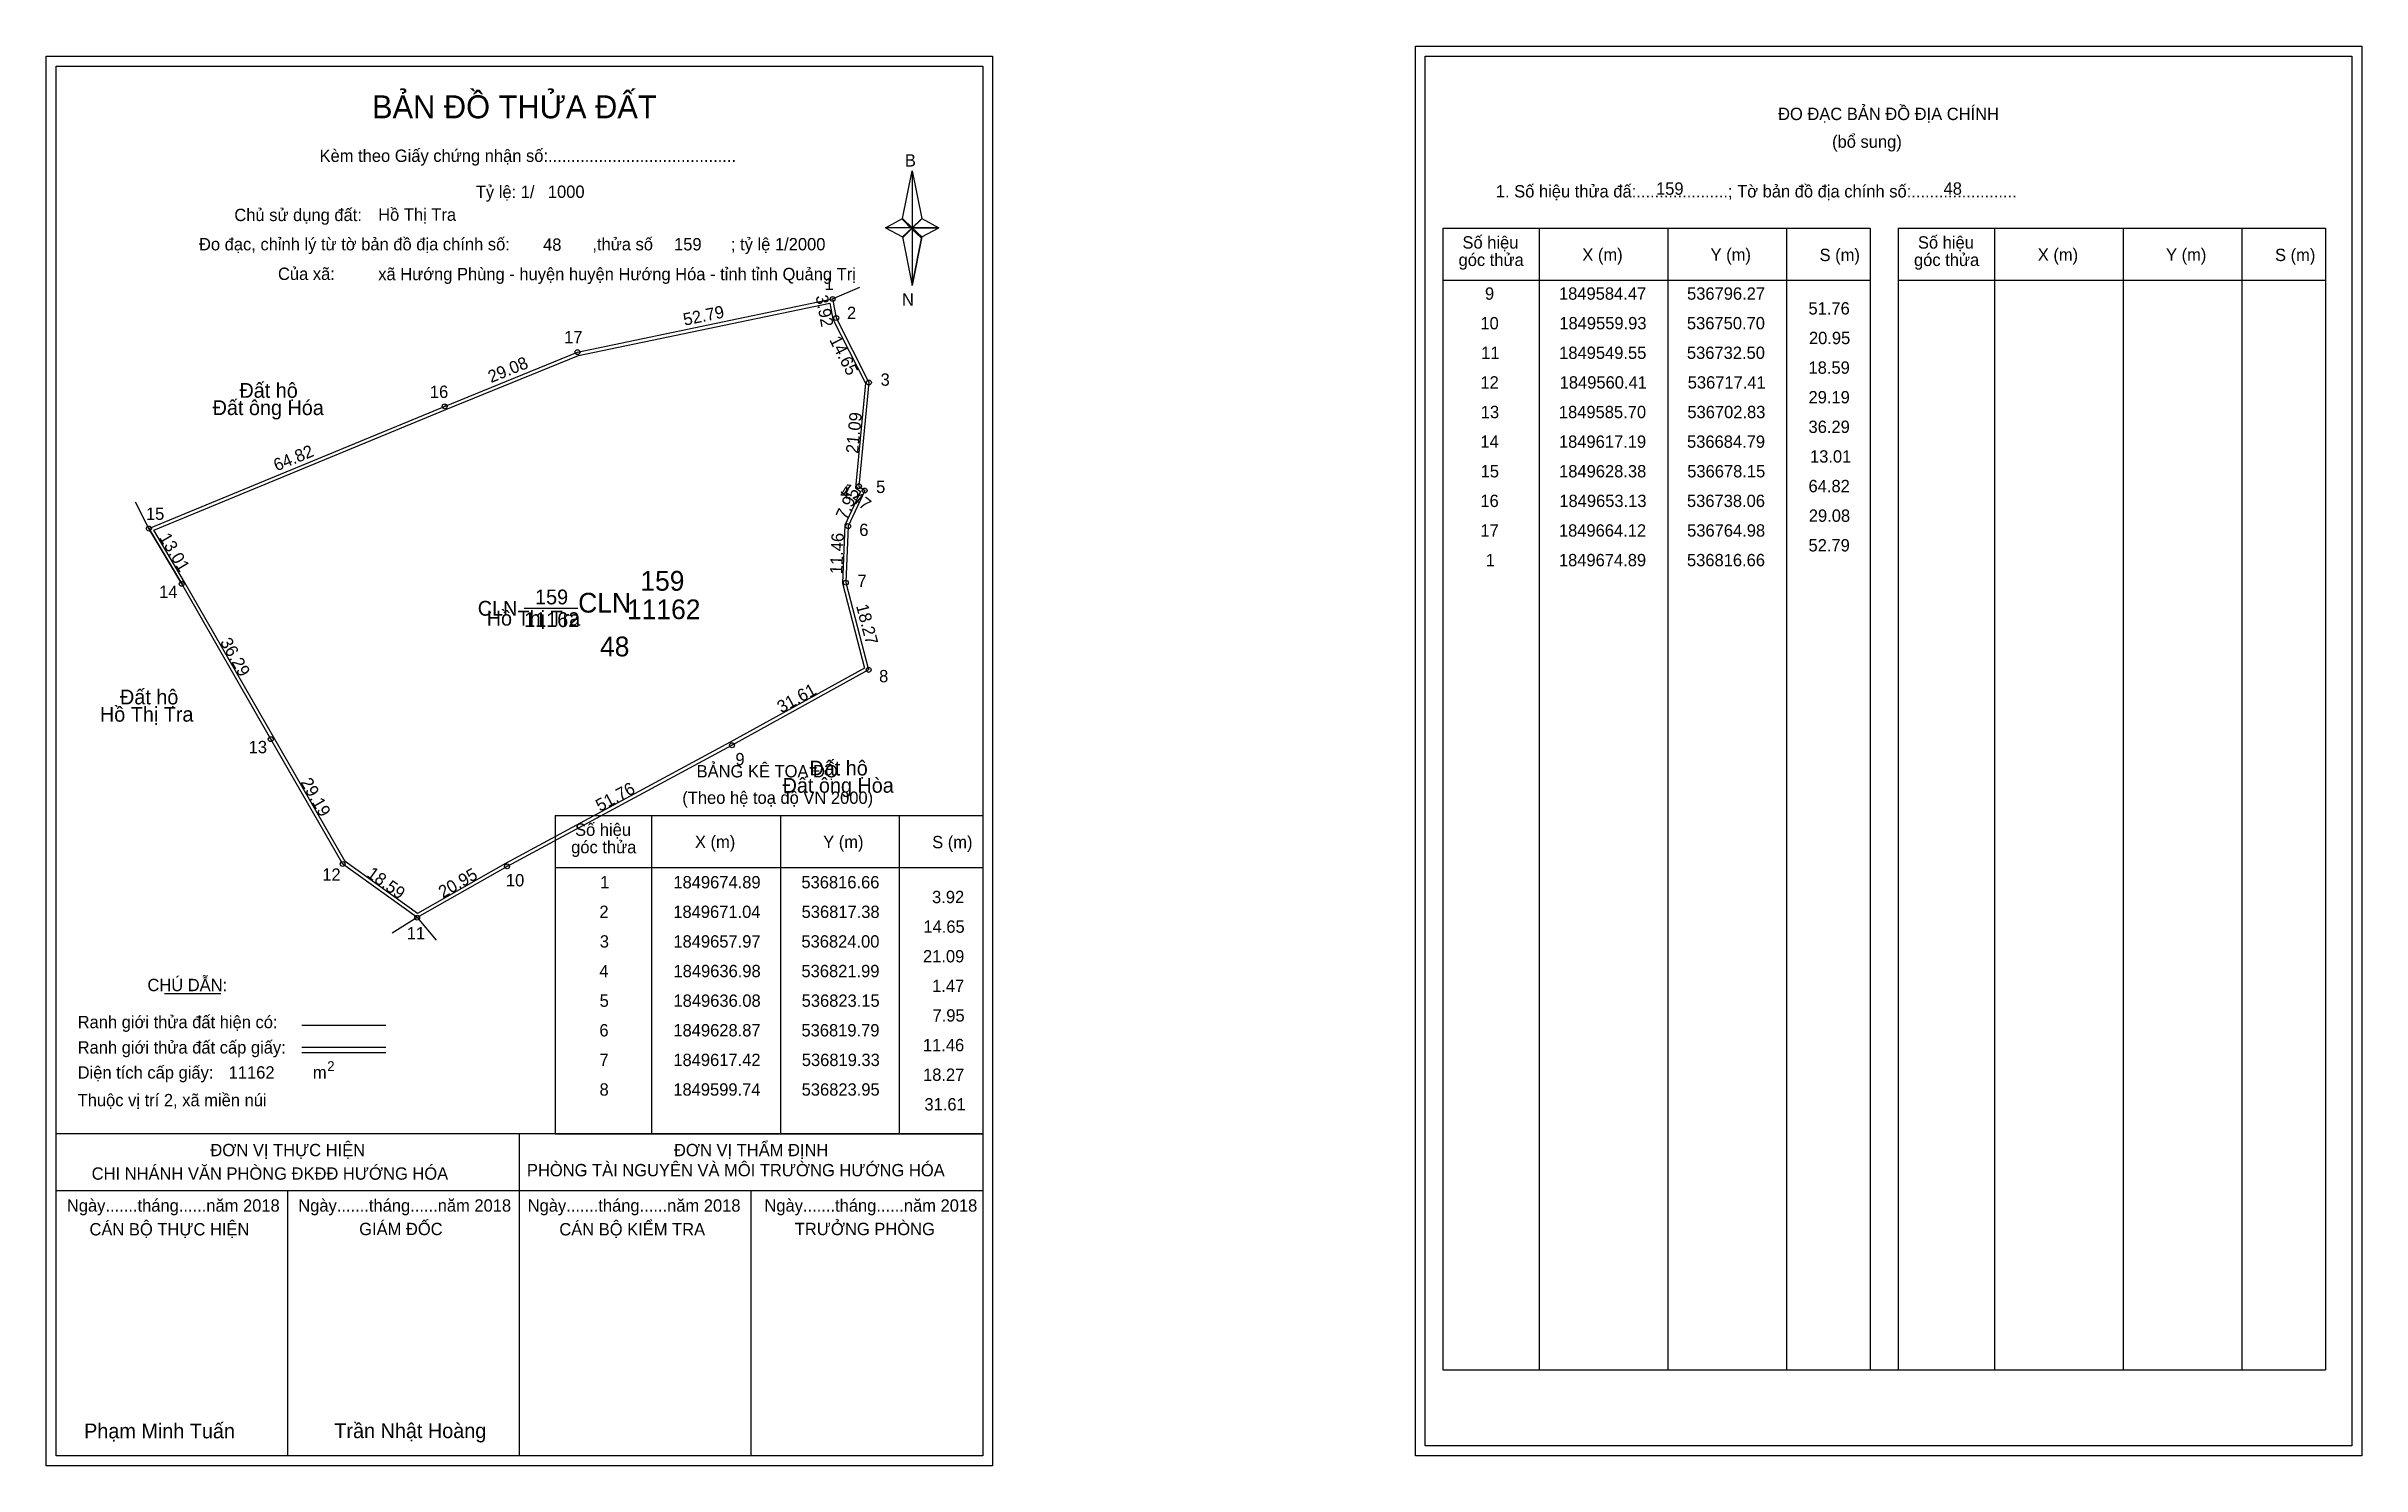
# Model space of a CAD drawing. Extents: x 536657 to 537126, y 1849439 to 1849726.
import ezdxf

# ---------------------------------------------------------------- set-up
doc = ezdxf.new("R2010")
doc.units = 0
for name, color, linetype in [('Level 1', 7, 'Continuous'), ('Level 10', 7, 'Continuous'), ('Level 11', 7, 'Continuous'), ('Level 13', 7, 'Continuous'), ('Level 2', 7, 'Continuous'), ('Level 27', 7, 'Continuous'), ('Level 3', 7, 'Continuous'), ('Level 36', 7, 'Continuous'), ('Level 4', 7, 'Continuous'), ('Level 49', 7, 'Continuous'), ('Level 5', 7, 'Continuous'), ('Level 53', 7, 'Continuous'), ('Level 55', 7, 'Continuous'), ('Level 6', 7, 'Continuous'), ('Level 63', 7, 'Continuous'), ('Level 7', 7, 'Continuous'), ('Level 9', 7, 'Continuous')]:
    doc.layers.add(name, color=color, linetype=linetype)

msp = doc.modelspace()

# ---------------------------------------------------------------- linework, layer by layer
at = {"layer": 'Level 1'}
for p, q in [((536936.69, 1849724.08), (536936.69, 1849724.08)), ((536659.37, 1849722.08), (536659.37, 1849722.08)), ((536830.79, 1849691.2), (536832.76, 1849700.84)), ((536832.76, 1849700.84), (536832.76, 1849689.32)), ((536832.76, 1849700.84), (536834.73, 1849691.2)), ((536827.35, 1849689.32), (536830.79, 1849691.2)), ((536830.79, 1849691.2), (536832.76, 1849689.32)), ((536832.61, 1849689.1), (536830.79, 1849690.98)), ((536834.58, 1849690.98), (536832.61, 1849689.1)), ((536832.61, 1849689.1), (536834.58, 1849690.98)), ((536834.73, 1849691.2), (536832.76, 1849689.32)), ((536832.76, 1849689.32), (536830.79, 1849687.48)), ((536832.61, 1849689.1), (536830.79, 1849687.26)), ((536830.79, 1849687.26), (536832.61, 1849689.1)), ((536830.79, 1849687.48), (536832.76, 1849677.62)), ((536834.58, 1849687.26), (536832.61, 1849689.1)), ((536832.76, 1849689.32), (536832.76, 1849677.62)), ((536832.76, 1849689.32), (536838.17, 1849689.32)), ((536832.76, 1849689.32), (536834.73, 1849687.48)), ((536834.73, 1849687.48), (536832.76, 1849677.62)), ((536834.73, 1849687.48), (536838.17, 1849689.32)), ((536940.23, 1849689.23), (537026.83, 1849689.23)), ((536959.82, 1849457.96), (536959.82, 1849689.23)), ((536985.89, 1849457.96), (536985.89, 1849689.23)), ((537009.86, 1849689.23), (537009.86, 1849457.96)), ((537026.83, 1849689.23), (537026.83, 1849457.96)), ((537032.48, 1849689.23), (537119.09, 1849689.23)), ((537052.07, 1849457.96), (537052.07, 1849689.23)), ((537078.15, 1849457.96), (537078.15, 1849689.23)), ((537102.12, 1849689.23), (537102.12, 1849457.96)), ((537119.09, 1849689.23), (537119.09, 1849457.96)), ((536940.23, 1849678.7), (537026.83, 1849678.7)), ((537032.48, 1849678.7), (537119.09, 1849678.7)), ((536760.47, 1849570.26), (536847.07, 1849570.26)), ((536780.06, 1849505.73), (536780.06, 1849570.26)), ((536806.13, 1849505.73), (536806.13, 1849570.26)), ((536830.1, 1849570.26), (536830.1, 1849505.73)), ((536760.47, 1849559.73), (536847.07, 1849559.73)), ((536681.29, 1849534.15), (536692.69, 1849534.15)), ((536709.15, 1849527.74), (536726.17, 1849527.74)), ((536709.15, 1849523.3), (536726.17, 1849523.3)), ((536709.15, 1849522.2), (536726.17, 1849522.2)), ((536766.2, 1849505.73), (536659.37, 1849505.73)), ((536847.07, 1849505.73), (536742.23, 1849505.73)), ((536753.22, 1849440.51), (536753.22, 1849505.73)), ((536760.47, 1849505.73), (536847.07, 1849505.73)), ((536847.07, 1849494.18), (536659.37, 1849494.18)), ((536706.29, 1849440.51), (536706.29, 1849494.18)), ((536800.14, 1849440.51), (536800.14, 1849494.18)), ((536940.23, 1849457.96), (537119.09, 1849457.96)), ((537124.39, 1849442.51), (537124.39, 1849442.51)), ((536847.07, 1849440.51), (536847.07, 1849440.51))]:
    msp.add_line(p, q, dxfattribs=at)
for points in [[(536830.79, 1849691.2), (536832.76, 1849700.84), (536832.76, 1849689.32)], [(536832.76, 1849689.32), (536834.73, 1849691.2), (536838.17, 1849689.32)], [(536827.35, 1849689.32), (536830.79, 1849687.48), (536832.76, 1849689.32)], [(536832.76, 1849689.32), (536832.76, 1849677.62), (536834.73, 1849687.48)]]:
    msp.add_lwpolyline(points, close=True, dxfattribs=at)
at = {"layer": 'Level 10'}
for p, q in [((536817.38, 1849671.04), (536824, 1849657.97)), ((536678.15, 1849628.38), (536684.79, 1849617.19)), ((536717.41, 1849560.41), (536702.83, 1849585.7))]:
    msp.add_line(p, q, dxfattribs=at)
for points in [[(536738.06, 1849653.13), (536764.98, 1849664.12), (536816.66, 1849674.89), (536817.38, 1849671.04), (536824, 1849657.97), (536821.99, 1849636.98), (536823.15, 1849636.08), (536819.79, 1849628.87), (536819.33, 1849617.42), (536823.95, 1849599.74), (536796.27, 1849584.47), (536750.7, 1849559.93), (536732.5, 1849549.55), (536717.41, 1849560.41), (536702.83, 1849585.7), (536684.79, 1849617.19), (536678.15, 1849628.38)], [(536738.33, 1849652.48), (536765.19, 1849663.45), (536816.1, 1849674.06), (536816.71, 1849670.81), (536823.28, 1849657.83), (536821.26, 1849636.66), (536822.28, 1849635.87), (536819.1, 1849629.04), (536818.63, 1849617.34), (536823.14, 1849600.09), (536795.93, 1849585.08), (536750.36, 1849560.54), (536732.54, 1849550.38), (536717.94, 1849560.89), (536703.44, 1849586.05), (536685.39, 1849617.54), (536679.16, 1849628.04)]]:
    msp.add_lwpolyline(points, close=True, dxfattribs=at)
at = {"layer": 'Level 11'}
for centre in [(536816.66, 1849674.89), (536817.38, 1849671.04), (536764.98, 1849664.12), (536824, 1849657.97), (536738.06, 1849653.13), (536738.06, 1849653.13), (536821.99, 1849636.98), (536823.15, 1849636.08), (536678.15, 1849628.38), (536819.79, 1849628.87), (536684.79, 1849617.19), (536819.33, 1849617.42), (536823.95, 1849599.74), (536702.83, 1849585.7), (536796.27, 1849584.47), (536717.41, 1849560.41), (536750.7, 1849559.93), (536732.5, 1849549.55)]:
    msp.add_circle(centre, 0.5, dxfattribs=at)
at = {"layer": 'Level 27'}
for p, q in [((536816.66, 1849674.89), (536822.18, 1849677.25)), ((536678.15, 1849628.38), (536675.47, 1849633.75)), ((536732.5, 1849549.55), (536727.4, 1849546.38)), ((536732.5, 1849549.55), (536736.37, 1849544.97))]:
    msp.add_line(p, q, dxfattribs=at)
at = {"layer": 'Level 3'}
for p, q in [((536940.23, 1849689.23), (536940.23, 1849457.96)), ((537032.48, 1849689.23), (537032.48, 1849457.96)), ((536760.47, 1849570.26), (536760.47, 1849505.73))]:
    msp.add_line(p, q, dxfattribs=at)
at = {"layer": 'Level 63'}
for points in [[(536657.37, 1849724.08), (536849.07, 1849724.08), (536849.07, 1849438.51), (536657.37, 1849438.51)], [(536934.7, 1849726.08), (537126.4, 1849726.08), (537126.4, 1849440.51), (536934.7, 1849440.51)], [(536936.7, 1849724.08), (537124.4, 1849724.08), (537124.4, 1849442.51), (536936.7, 1849442.51)], [(536659.37, 1849722.08), (536847.07, 1849722.08), (536847.07, 1849440.51), (536659.37, 1849440.51)]]:
    msp.add_lwpolyline(points, close=True, dxfattribs=at)
at = {"layer": 'Level 9'}
msp.add_line((536754.16, 1849612.22), (536765.07, 1849612.22), dxfattribs=at)

# ---------------------------------------------------------------- texts
at = {"layer": 'Level 1'}
for s, height, p in [('BẢN ĐỒ THỬA ĐẤT', 4.6657, (536723.34, 1849711.49)), ('ĐO ĐẠC BẢN ĐỒ ĐỊA CHÍNH', 2.5, (537008.17, 1849711.14)), ('Kèm theo Giấy chứng nhận số:.........................................', 2.5, (536712.72, 1849702.66)), ('(bổ sung)', 2.5, (537019.11, 1849705.52)), ('B', 2.5, (536831.3, 1849701.72)), ('1. Số hiệu thửa đấ:....................; Tờ bản đồ địa chính số:.......................', 2.5, (536951, 1849695.46)), ('Chủ sử dụng đất:', 2.5, (536695.46, 1849690.67)), ('Đo đạc, chỉnh lý từ tờ bản đồ địa chính số:                  ,thửa số                 ; tỷ lệ 1/2000', 2.5, (536688.3, 1849684.74)), ('Số hiệu', 2.5, (536944.24, 1849685.1)), ('Số hiệu', 2.5, (537036.5, 1849685.1)), ('Của xã:', 2.5, (536704.3, 1849678.74)), ('góc thửa', 2.5, (536943.45, 1849681.57)), ('X (m)', 2.5, (536968.52, 1849682.62)), ('Y (m)', 2.5, (536994.5, 1849682.62)), ('S (m)', 2.5, (537016.58, 1849682.57)), ('góc thửa', 2.5, (537035.71, 1849681.57)), ('X (m)', 2.5, (537060.78, 1849682.62)), ('Y (m)', 2.5, (537086.76, 1849682.62)), ('S (m)', 2.5, (537108.84, 1849682.57)), ('N', 2.5, (536830.7, 1849673.55)), ('BẢNG KÊ TỌA ĐỘ', 2.5, (536789.1, 1849577.96)), ('(Theo hệ toạ độ VN 2000)', 2.5, (536786.2, 1849572.6)), ('Số hiệu', 2.5, (536764.48, 1849566.12)), ('góc thửa', 2.5, (536763.69, 1849562.59)), ('X (m)', 2.5, (536788.76, 1849563.65)), ('Y (m)', 2.5, (536814.74, 1849563.65)), ('S (m)', 2.5, (536836.82, 1849563.6)), ('CHÚ DẪN:', 2.5, (536677.85, 1849534.65)), ('Ranh giới thửa đất hiện có:', 2.5, (536663.72, 1849527.15)), ('Ranh giới thửa đất cấp giấy:', 2.5, (536663.72, 1849522.01)), ('Diện tích cấp giấy:', 2.5, (536663.72, 1849516.93)), ('m', 2.5, (536711.37, 1849516.95)), ('2', 2, (536714.27, 1849518.46)), ('Thuộc vị trí 2, xã miền núi', 2.5, (536663.72, 1849511.33)), ('ĐƠN VỊ THỰC HIỆN', 2.5, (536690.6, 1849501.21)), ('ĐƠN VỊ THẨM ĐỊNH', 2.5, (536784.51, 1849501.21)), ('CHI NHÁNH VĂN PHÒNG ĐKĐĐ HƯỚNG HÓA', 2.5, (536666.56, 1849496.45)), ('PHÒNG TÀI NGUYÊN VÀ MÔI TRƯỜNG HƯỚNG HÓA', 2.5, (536754.73, 1849497.14)), ('Ngày.......tháng......năm 2018', 2.5, (536661.54, 1849489.98)), ('Ngày.......tháng......năm 2018', 2.5, (536708.41, 1849489.98)), ('Ngày.......tháng......năm 2018', 2.5, (536754.88, 1849489.98)), ('Ngày.......tháng......năm 2018', 2.5, (536802.84, 1849489.98)), ('CÁN BỘ THỰC HIỆN', 2.5, (536666.12, 1849485.16)), ('GIÁM ĐỐC', 2.5, (536720.75, 1849485.22)), ('CÁN BỘ KIỂM TRA', 2.5, (536761.29, 1849485.16)), ('TRƯỞNG PHÒNG', 2.5, (536808.98, 1849485.22)), ('Phạm Minh Tuấn', 3, (536665.03, 1849444.05)), ('Trần Nhật Hoàng', 3, (536715.72, 1849444.1))]:
    msp.add_text(s, height=height, dxfattribs=at).set_placement(p)
at = {"layer": 'Level 11'}
msp.add_text('Tỷ lệ: 1/', height=2.5, dxfattribs=at).set_placement((536744.38, 1849695.35))
at = {"layer": 'Level 13'}
for s, p in [('159', (536756.38, 1849613.02)), ('CLN', (536744.77, 1849610.72)), ('11162', (536754.17, 1849608.42))]:
    msp.add_text(s, height=3, dxfattribs=at).set_placement(p)
at = {"layer": 'Level 2'}
msp.add_text('Hồ Thị Tra', height=3, dxfattribs=at).set_placement((536746.58, 1849608.71))
msp.add_text('Hồ Thị Tra', height=3, dxfattribs=at).set_placement((536746.58, 1849608.71))
at = {"layer": 'Level 3'}
msp.add_text('CLN', height=4, dxfattribs=at).set_placement((536765.11, 1849611.35))
at = {"layer": 'Level 36'}
for s, p in [('Đất hộ', (536696.49, 1849654.87)), ('Đất ông Hóa', (536691.06, 1849651.37)), ('Hồ Thị Tra', (536668.23, 1849589.25)), ('Đất hộ', (536672.3, 1849592.75)), ('Đất ông Hòa', (536806.52, 1849574.85)), ('Đất hộ', (536811.95, 1849578.35))]:
    msp.add_text(s, height=3, dxfattribs=at).set_placement(p)
at = {"layer": 'Level 4'}
msp.add_text('159', height=4, dxfattribs=at).set_placement((536777.71, 1849615.79))
msp.add_text('159', height=4, dxfattribs=at).set_placement((536777.71, 1849615.79))
at = {"layer": 'Level 49'}
for s, rotation, p in [('52.79', 11.7718, (536786.67, 1849669.46)), ('3.92', 280.5927, (536813.2, 1849675.46)), ('14.65', 296.8624, (536815.92, 1849666.61)), ('29.08', 22.2076, (536747.47, 1849657.84)), ('21.09', 84.53, (536821.81, 1849643.49)), ('64.82', 22.4465, (536704.03, 1849639.94)), ('7.95', 65.0136, (536819.43, 1849629.99)), ('1.47', 322.1935, (536818.06, 1849635.85)), ('13.01', 300.6843, (536680.15, 1849626.57)), ('11.46', 87.6994, (536818.6, 1849619.1)), ('18.27', 284.6446, (536821.38, 1849612.72)), ('36.29', 299.8075, (536692.48, 1849605.38)), ('31.61', 28.8838, (536806.28, 1849590.91)), ('29.19', 299.964, (536708.78, 1849576.99)), ('51.76', 28.303, (536769.51, 1849570.97)), ('18.59', 324.2581, (536722.11, 1849558.01)), ('20.95', 29.6974, (536737.7, 1849553.44))]:
    msp.add_text(s, height=2.5, rotation=rotation, dxfattribs=at).set_placement(p)
at = {"layer": 'Level 5'}
msp.add_text('11162', height=4, dxfattribs=at).set_placement((536775.01, 1849610.01))
msp.add_text('11162', height=4, dxfattribs=at).set_placement((536775.01, 1849610.01))
at = {"layer": 'Level 53'}
for s, p in [('9', (536948.8, 1849674.74)), ('1849584.47', (536963.79, 1849674.74)), ('536796.27', (536989.73, 1849674.74)), ('51.76', (537014.33, 1849671.74)), ('10', (536947.87, 1849668.74)), ('1849559.93', (536963.86, 1849668.74)), ('536750.70', (536989.71, 1849668.74)), ('20.95', (537014.43, 1849665.74)), ('11', (536948.03, 1849662.74)), ('1849549.55', (536963.83, 1849662.74)), ('536732.50', (536989.71, 1849662.74)), ('12', (536947.88, 1849656.74)), ('1849560.41', (536963.93, 1849656.74)), ('536717.41', (536989.87, 1849656.74)), ('18.59', (537014.34, 1849659.74)), ('13', (536947.95, 1849650.74)), ('1849585.70', (536963.77, 1849650.74)), ('536702.83', (536989.8, 1849650.74)), ('29.19', (537014.34, 1849653.74)), ('36.29', (537014.34, 1849647.74)), ('14', (536947.86, 1849644.74)), ('1849617.19', (536963.78, 1849644.74)), ('536684.79', (536989.73, 1849644.74)), ('13.01', (537014.64, 1849641.74)), ('15', (536947.92, 1849638.74)), ('1849628.38', (536963.81, 1849638.74)), ('536678.15', (536989.77, 1849638.74)), ('16', (536947.87, 1849632.74)), ('1849653.13', (536963.86, 1849632.74)), ('536738.06', (536989.72, 1849632.74)), ('64.82', (537014.34, 1849635.74)), ('29.08', (537014.4, 1849629.74)), ('17', (536947.88, 1849626.74)), ('1849664.12', (536963.78, 1849626.74)), ('536764.98', (536989.75, 1849626.74)), ('52.79', (537014.34, 1849623.74)), ('1', (536948.95, 1849620.74)), ('1849674.89', (536963.78, 1849620.74)), ('536816.66', (536989.72, 1849620.74)), ('1', (536769.56, 1849555.48)), ('1849674.89', (536784.4, 1849555.48)), ('536816.66', (536810.33, 1849555.48)), ('3.92', (536836.8, 1849552.48)), ('2', (536769.41, 1849549.48)), ('1849671.04', (536784.38, 1849549.48)), ('536817.38', (536810.37, 1849549.48)), ('3', (536769.49, 1849543.48)), ('1849657.97', (536784.4, 1849543.48)), ('536824.00', (536810.33, 1849543.48)), ('14.65', (536835.04, 1849546.48)), ('21.09', (536834.96, 1849540.48)), ('4', (536769.4, 1849537.48)), ('1849636.98', (536784.42, 1849537.48)), ('536821.99', (536810.34, 1849537.48)), ('1.47', (536836.81, 1849534.48)), ('5', (536769.46, 1849531.48)), ('1849636.08', (536784.42, 1849531.48)), ('536823.15', (536810.38, 1849531.48)), ('6', (536769.41, 1849525.48)), ('1849628.87', (536784.4, 1849525.48)), ('536819.79', (536810.34, 1849525.48)), ('7.95', (536836.89, 1849528.48)), ('7', (536769.42, 1849519.48)), ('1849617.42', (536784.39, 1849519.48)), ('536819.33', (536810.41, 1849519.48)), ('11.46', (536834.94, 1849522.48)), ('18.27', (536834.97, 1849516.48)), ('8', (536769.44, 1849513.48)), ('1849599.74', (536784.38, 1849513.48)), ('536823.95', (536810.38, 1849513.48)), ('31.61', (536835.25, 1849510.48))]:
    msp.add_text(s, height=2.5, dxfattribs=at).set_placement(p)
at = {"layer": 'Level 55'}
for s, height, p in [('1', 0.4, (536816.55, 1849674.89)), ('0', 0.11, (536816.62, 1849674.78)), ('0', 0.11, (536816.62, 1849674.78)), ('0', 0.11, (536816.62, 1849674.78)), ('2', 0.4, (536817.24, 1849671.04)), ('0', 0.11, (536817.34, 1849670.93)), ('0', 0.11, (536817.34, 1849670.93)), ('17', 0.4, (536764.7, 1849664.12)), ('0', 0.11, (536764.94, 1849664.01)), ('3', 0.4, (536823.88, 1849657.97)), ('0', 0.11, (536823.96, 1849657.86)), ('0', 0.11, (536823.96, 1849657.86)), ('16', 0.4, (536737.78, 1849653.13)), ('0', 0.11, (536738.02, 1849653.02)), ('4', 0.4, (536821.85, 1849636.98)), ('0', 0.11, (536821.95, 1849636.87)), ('0', 0.11, (536821.95, 1849636.87)), ('5', 0.4, (536823.02, 1849636.08)), ('0', 0.11, (536823.11, 1849635.97)), ('0', 0.11, (536823.11, 1849635.97)), ('15', 0.4, (536677.87, 1849628.38)), ('0', 0.11, (536678.11, 1849628.27)), ('0', 0.11, (536678.11, 1849628.27)), ('0', 0.11, (536678.11, 1849628.27)), ('6', 0.4, (536819.65, 1849628.87)), ('0', 0.11, (536819.75, 1849628.76)), ('0', 0.11, (536819.75, 1849628.76)), ('14', 0.4, (536684.5, 1849617.19)), ('0', 0.11, (536684.75, 1849617.08)), ('0', 0.11, (536684.75, 1849617.08)), ('7', 0.4, (536819.2, 1849617.42)), ('0', 0.11, (536819.29, 1849617.31)), ('0', 0.11, (536819.29, 1849617.31)), ('8', 0.4, (536823.82, 1849599.74)), ('0', 0.11, (536823.91, 1849599.63)), ('0', 0.11, (536823.91, 1849599.63)), ('13', 0.4, (536702.56, 1849585.7)), ('0', 0.11, (536702.79, 1849585.59)), ('0', 0.11, (536702.79, 1849585.59)), ('9', 0.4, (536796.13, 1849584.47)), ('0', 0.11, (536796.23, 1849584.36)), ('0', 0.11, (536796.23, 1849584.36)), ('12', 0.4, (536717.13, 1849560.41)), ('0', 0.11, (536717.37, 1849560.3)), ('0', 0.11, (536717.37, 1849560.3)), ('10', 0.4, (536750.42, 1849559.93)), ('0', 0.11, (536750.66, 1849559.82)), ('0', 0.11, (536750.66, 1849559.82)), ('11', 0.4, (536732.24, 1849549.55)), ('0', 0.11, (536732.46, 1849549.44)), ('0', 0.11, (536732.46, 1849549.44)), ('0', 0.11, (536732.46, 1849549.44)), ('0', 0.11, (536732.46, 1849549.44))]:
    msp.add_text(s, height=height, dxfattribs=at).set_placement(p)
at = {"layer": 'Level 6'}
for s, p in [('1000', (536758.97, 1849695.37)), ('159', (536983.45, 1849696)), ('48', (537041.7, 1849696.02)), ('Hồ Thị Tra', (536724.59, 1849690.73)), ('48', (536758, 1849684.65)), ('159', (536784.53, 1849684.73)), ('xã Hướng Phùng - huyện huyện Hướng Hóa - tỉnh tỉnh Quảng Trị', (536724.61, 1849678.69)), ('11162', (536694.31, 1849516.94))]:
    msp.add_text(s, height=2.5, dxfattribs=at).set_placement(p)
at = {"layer": 'Level 7'}
msp.add_text('48', height=4, dxfattribs=at).set_placement((536769.54, 1849602.49))
at = {"layer": 'Level 9'}
for s, p in [('1', (536815, 1849676.69)), ('2', (536819.56, 1849670.82)), ('17', (536762.28, 1849665.93)), ('3', (536826.37, 1849657.31)), ('16', (536735.07, 1849654.84)), ('4', (536818.19, 1849634.46)), ('5', (536825.46, 1849635.58)), ('15', (536677.55, 1849630.13)), ('6', (536822.05, 1849626.87)), ('14', (536680.24, 1849614.33)), ('7', (536821.67, 1849616.51)), ('8', (536826.07, 1849597.23)), ('13', (536698.36, 1849582.86)), ('9', (536796.96, 1849580.41)), ('12', (536713.27, 1849557.01)), ('10', (536750.47, 1849555.88)), ('11', (536730.38, 1849545.14))]:
    msp.add_text(s, height=2.5, dxfattribs=at).set_placement(p)

doc.saveas('drawing.dxf')
